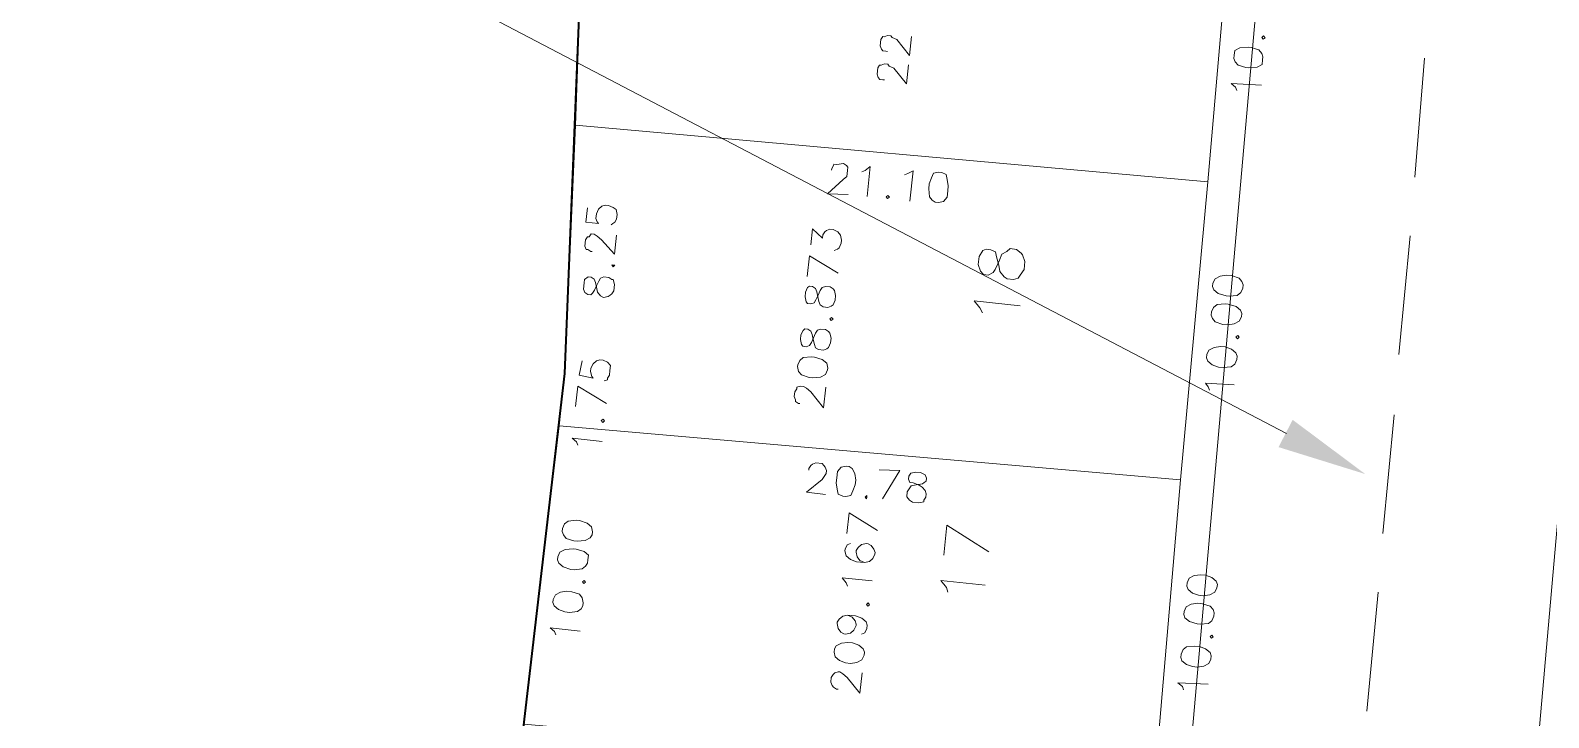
# Model space of a CAD drawing. Header units: metres. Extents: x -977055 to 805873, y -1033982 to 242021.
# Drawn here: x 2352.4 to 2403.1, y 634.7 to 657.6 of the extents above; entities that cross this region are included whole.
import ezdxf

# ---------------------------------------------------------------- set-up
doc = ezdxf.new("R2010")
doc.units = ezdxf.units.M
for name, color, linetype in [('PDF_acera', 7, 'Continuous'), ('PDF_areas por lote', 7, 'Continuous'), ('PDF_COTAS', 7, 'Continuous'), ('PDF_linea de centro', 7, 'Continuous'), ('PDF_LOTES', 7, 'Continuous'), ('PDF_No. lotes', 7, 'Continuous'), ('PDF_Poligono Ceres', 7, 'Continuous'), ('PDF_texto', 7, 'Continuous')]:
    doc.layers.add(name, color=color, linetype=linetype)

# ---------------------------------------------------------------- blocks, each defined once
blk = doc.blocks.new('CALLE')
at = {"layer": 'PDF_acera', "lineweight": 9}
blk.add_lwpolyline([(-252.9576, -89.201952), (-307.105344, -49.702464), (-306.046944, -17.865792), (-307.317024, -16.51104), (-314.76816, -16.257024), (-401.895648, -17.950464), (-475.348608, -28.280448), (-505.661184, -25.18992), (-527.252544, -16.595712), (-544.694976, -0.169344), (-560.697984, 15.706656), (-555.067296, 23.07312), (-538.30224, 6.435072), (-522.299232, -8.67888), (-503.417376, -16.172352), (-483.942816, -18.162144), (-475.517952, -19.008864), (-402.61536, -8.763552), (-314.725824, -7.070112), (-69.8544, -15.410304), (-68.457312, -14.097888), (-67.94928, 1.100736)], dxfattribs=at)
at = {"layer": 'PDF_areas por lote', "lineweight": 9}
for points in [[(-329.755104, 3.81024), (-329.755104, 3.852576), (-329.712768, 3.937248), (-329.670432, 3.937248), (-329.58576, 3.979584), (-329.458752, 3.979584), (-329.37408, 3.937248), (-329.331744, 3.937248), (-329.289408, 3.852576), (-329.289408, 3.767904), (-329.331744, 3.683232), (-329.416416, 3.556224), (-329.79744, 3.1752), (-329.247072, 3.1752)], [(-326.19888, 3.1752), (-325.817856, 3.979584), (-326.368224, 3.979584)], [(-325.521504, 3.979584), (-325.098144, 3.979584), (-325.309824, 3.683232), (-325.225152, 3.683232), (-325.14048, 3.640896), (-325.098144, 3.59856), (-325.055808, 3.513888), (-325.055808, 3.429216), (-325.098144, 3.302208), (-325.182816, 3.217536), (-325.309824, 3.1752), (-325.394496, 3.1752), (-325.521504, 3.217536), (-325.56384, 3.259872), (-325.606176, 3.344544)], [(-320.949216, 2.497824), (-320.949216, 2.54016), (-320.949216, 2.624832), (-320.90688, 2.667168), (-320.822208, 2.709504), (-320.652864, 2.709504), (-320.568192, 2.667168), (-320.568192, 2.624832), (-320.525856, 2.54016), (-320.525856, 2.455488), (-320.568192, 2.413152), (-320.610528, 2.286144), (-320.991552, 1.90512), (-320.48352, 1.90512)], [(-320.187168, 2.497824), (-320.187168, 2.54016), (-320.187168, 2.624832), (-320.144832, 2.667168), (-320.06016, 2.709504), (-319.890816, 2.709504), (-319.806144, 2.667168), (-319.806144, 2.624832), (-319.763808, 2.54016), (-319.763808, 2.455488), (-319.806144, 2.413152), (-319.84848, 2.286144), (-320.229504, 1.90512), (-319.721472, 1.90512)], [(-337.20624, 1.989792), (-337.20624, 2.032128), (-337.163904, 2.1168), (-337.121568, 2.159136), (-337.036896, 2.201472), (-336.909888, 2.201472), (-336.825216, 2.159136), (-336.78288, 2.1168), (-336.740544, 2.032128), (-336.740544, 1.989792), (-336.78288, 1.90512), (-336.867552, 1.778112), (-337.248576, 1.397088), (-336.698208, 1.397088)], [(-335.216448, 1.947456), (-335.258784, 1.820448), (-335.343456, 1.735776), (-335.428128, 1.69344), (-335.470464, 1.69344), (-335.597472, 1.735776), (-335.682144, 1.820448), (-335.72448, 1.947456), (-335.72448, 1.989792), (-335.682144, 2.074464), (-335.597472, 2.159136), (-335.470464, 2.201472), (-335.428128, 2.201472), (-335.343456, 2.159136), (-335.258784, 2.074464), (-335.216448, 1.947456), (-335.216448, 1.735776), (-335.258784, 1.566432), (-335.343456, 1.439424), (-335.428128, 1.397088), (-335.5128, 1.397088), (-335.639808, 1.439424), (-335.682144, 1.524096)], [(-334.4544, 2.032128), (-334.369728, 2.074464), (-334.24272, 2.201472), (-334.24272, 1.397088)], [(-333.311328, 2.074464), (-333.353664, 2.159136), (-333.480672, 2.201472), (-333.523008, 2.201472), (-333.650016, 2.159136), (-333.734688, 2.032128), (-333.777024, 1.862784), (-333.777024, 1.651104), (-333.734688, 1.524096), (-333.650016, 1.439424), (-333.523008, 1.397088), (-333.480672, 1.397088), (-333.396, 1.439424), (-333.311328, 1.524096), (-333.268992, 1.608768), (-333.268992, 1.651104), (-333.311328, 1.778112), (-333.396, 1.862784), (-333.480672, 1.90512), (-333.523008, 1.90512), (-333.650016, 1.862784), (-333.734688, 1.778112), (-333.777024, 1.651104)], [(-332.887968, 1.397088), (-332.506944, 2.201472), (-333.057312, 2.201472)]]:
    blk.add_lwpolyline(points, dxfattribs=at)
for points in [[(-328.781376, 3.979584), (-328.908384, 3.937248), (-328.993056, 3.852576), (-329.035392, 3.640896), (-329.035392, 3.556224), (-328.993056, 3.344544), (-328.908384, 3.217536), (-328.781376, 3.1752), (-328.73904, 3.1752), (-328.612032, 3.217536), (-328.52736, 3.344544), (-328.485024, 3.556224), (-328.485024, 3.640896), (-328.52736, 3.852576), (-328.612032, 3.937248), (-328.73904, 3.979584)], [(-328.061664, 3.979584), (-328.188672, 3.937248), (-328.231008, 3.894912), (-328.231008, 3.81024), (-328.188672, 3.725568), (-328.104, 3.683232), (-327.976992, 3.640896), (-327.849984, 3.59856), (-327.765312, 3.556224), (-327.722976, 3.471552), (-327.722976, 3.344544), (-327.765312, 3.259872), (-327.807648, 3.217536), (-327.934656, 3.1752), (-328.061664, 3.1752), (-328.188672, 3.217536), (-328.231008, 3.259872), (-328.273344, 3.344544), (-328.273344, 3.471552), (-328.231008, 3.556224), (-328.146336, 3.59856), (-328.019328, 3.640896), (-327.89232, 3.683232), (-327.807648, 3.725568), (-327.765312, 3.81024), (-327.765312, 3.894912), (-327.807648, 3.937248), (-327.934656, 3.979584)], [(-326.918592, 3.979584), (-327.0456, 3.937248), (-327.087936, 3.894912), (-327.087936, 3.81024), (-327.0456, 3.725568), (-326.960928, 3.683232), (-326.83392, 3.640896), (-326.706912, 3.59856), (-326.62224, 3.556224), (-326.579904, 3.471552), (-326.579904, 3.344544), (-326.62224, 3.259872), (-326.664576, 3.217536), (-326.791584, 3.1752), (-326.918592, 3.1752), (-327.0456, 3.217536), (-327.087936, 3.259872), (-327.130272, 3.344544), (-327.130272, 3.471552), (-327.087936, 3.556224), (-327.003264, 3.59856), (-326.876256, 3.640896), (-326.749248, 3.683232), (-326.664576, 3.725568), (-326.62224, 3.81024), (-326.62224, 3.894912), (-326.664576, 3.937248), (-326.791584, 3.979584)], [(-327.426624, 3.259872), (-327.46896, 3.217536), (-327.426624, 3.1752), (-327.384288, 3.217536)], [(-336.232512, 2.201472), (-336.35952, 2.159136), (-336.444192, 2.032128), (-336.486528, 1.862784), (-336.486528, 1.735776), (-336.444192, 1.566432), (-336.35952, 1.439424), (-336.232512, 1.397088), (-336.14784, 1.397088), (-336.063168, 1.439424), (-335.978496, 1.566432), (-335.93616, 1.735776), (-335.93616, 1.862784), (-335.978496, 2.032128), (-336.063168, 2.159136), (-336.14784, 2.201472)], [(-334.87776, 1.48176), (-334.920096, 1.439424), (-334.87776, 1.397088), (-334.835424, 1.439424)]]:
    blk.add_lwpolyline(points, close=True, dxfattribs=at)
at = {"layer": 'PDF_COTAS', "lineweight": 9}
for points in [[(-336.5712, 9.610272), (-336.486528, 9.652608), (-336.401856, 9.779616), (-336.401856, 8.975232)], [(-331.49088, 9.567936), (-331.406208, 9.610272), (-331.321536, 9.73728), (-331.321536, 8.932896)], [(-330.305472, 8.932896), (-329.924448, 9.73728), (-330.474816, 9.73728)], [(-329.247072, 9.694944), (-329.628096, 9.73728), (-329.670432, 9.356256), (-329.628096, 9.398592), (-329.501088, 9.440928), (-329.416416, 9.440928), (-329.289408, 9.398592), (-329.204736, 9.31392), (-329.1624, 9.229248), (-329.1624, 9.144576), (-329.204736, 9.017568), (-329.289408, 8.932896), (-329.416416, 8.932896), (-329.543424, 8.932896), (-329.628096, 8.975232), (-329.670432, 8.975232), (-329.712768, 9.059904)], [(-326.325888, 9.73728), (-326.325888, 9.779616), (-326.283552, 9.864288), (-326.283552, 9.906624), (-326.19888, 9.94896), (-326.029536, 9.94896), (-325.944864, 9.906624), (-325.944864, 9.864288), (-325.860192, 9.821952), (-325.860192, 9.73728), (-325.902528, 9.652608), (-325.9872, 9.5256), (-326.325888, 9.144576), (-325.817856, 9.144576)], [(-325.182816, 9.991296), (-325.56384, 9.991296), (-325.56384, 9.652608), (-325.521504, 9.694944), (-325.436832, 9.73728), (-325.309824, 9.73728), (-325.182816, 9.694944), (-325.098144, 9.610272), (-325.055808, 9.5256), (-325.055808, 9.440928), (-325.098144, 9.31392), (-325.14048, 9.229248), (-325.267488, 9.186912), (-325.394496, 9.186912), (-325.479168, 9.229248), (-325.521504, 9.271584), (-325.56384, 9.31392)], [(-328.231008, -6.98544), (-328.146336, -6.943104), (-328.061664, -6.858432), (-328.019328, -7.62048)], [(-320.229504, -6.858432), (-320.144832, -6.816096), (-320.06016, -6.689088), (-320.017824, -7.493472)], [(-336.232512, -7.154784), (-336.14784, -7.112448), (-336.063168, -6.98544), (-336.020832, -7.789824)]]:
    blk.add_lwpolyline(points, dxfattribs=at)
for points in [[(-335.72448, 9.779616), (-335.809152, 9.73728), (-335.893824, 9.610272), (-335.93616, 9.440928), (-335.93616, 9.31392), (-335.893824, 9.10224), (-335.809152, 9.017568), (-335.72448, 8.975232), (-335.639808, 8.975232), (-335.5128, 9.017568), (-335.428128, 9.10224), (-335.385792, 9.31392), (-335.385792, 9.440928), (-335.428128, 9.610272), (-335.5128, 9.73728), (-335.639808, 9.779616)], [(-334.581408, 9.779616), (-334.66608, 9.73728), (-334.750752, 9.610272), (-334.793088, 9.398592), (-334.793088, 9.31392), (-334.750752, 9.10224), (-334.66608, 9.017568), (-334.581408, 8.975232), (-334.496736, 8.975232), (-334.369728, 8.975232), (-334.285056, 9.10224), (-334.24272, 9.31392), (-334.24272, 9.398592), (-334.285056, 9.610272), (-334.369728, 9.73728), (-334.496736, 9.779616)], [(-333.81936, 9.73728), (-333.904032, 9.694944), (-333.988704, 9.610272), (-334.03104, 9.398592), (-334.03104, 9.31392), (-333.988704, 9.10224), (-333.904032, 8.975232), (-333.81936, 8.932896), (-333.734688, 8.932896), (-333.60768, 8.975232), (-333.523008, 9.10224), (-333.480672, 9.31392), (-333.480672, 9.398592), (-333.523008, 9.610272), (-333.60768, 9.694944), (-333.734688, 9.73728)], [(-327.341952, 9.864288), (-327.426624, 9.821952), (-327.46896, 9.73728), (-327.46896, 9.652608), (-327.426624, 9.610272), (-327.341952, 9.567936), (-327.214944, 9.5256), (-327.087936, 9.483264), (-327.003264, 9.440928), (-326.960928, 9.356256), (-326.960928, 9.229248), (-327.003264, 9.144576), (-327.003264, 9.10224), (-327.130272, 9.059904), (-327.299616, 9.059904), (-327.384288, 9.10224), (-327.426624, 9.144576), (-327.46896, 9.186912), (-327.511296, 9.31392), (-327.46896, 9.398592), (-327.384288, 9.483264), (-327.25728, 9.5256), (-327.130272, 9.567936), (-327.0456, 9.610272), (-327.003264, 9.694944), (-327.003264, 9.779616), (-327.087936, 9.864288), (-327.172608, 9.864288)], [(-335.08944, 9.059904), (-335.131776, 9.017568), (-335.08944, 8.975232), (-335.047104, 9.017568)], [(-330.771168, 9.017568), (-330.813504, 8.975232), (-330.771168, 8.932896), (-330.728832, 8.975232)], [(-326.62224, 9.186912), (-326.664576, 9.144576), (-326.62224, 9.10224), (-326.62224, 9.144576)], [(-324.08208, 3.132864), (-324.124416, 3.683232), (-323.701056, 3.302208), (-323.616384, 3.217536), (-323.531712, 3.217536), (-323.44704, 3.217536), (-323.362368, 3.217536), (-323.320032, 3.259872), (-323.277696, 3.344544), (-323.320032, 3.513888), (-323.320032, 3.59856), (-323.362368, 3.59856), (-323.44704, 3.640896), (-323.489376, 3.640896), (-323.44704, 3.640896), (-323.362368, 3.59856), (-323.320032, 3.59856), (-323.320032, 3.513888), (-323.277696, 3.344544), (-323.320032, 3.259872), (-323.362368, 3.217536), (-323.44704, 3.217536), (-323.531712, 3.217536), (-323.616384, 3.217536), (-323.701056, 3.302208), (-324.124416, 3.683232)], [(-332.083584, 2.878848), (-332.083584, 3.38688), (-331.70256, 3.005856), (-331.617888, 2.96352), (-331.533216, 2.921184), (-331.448544, 2.921184), (-331.363872, 2.96352), (-331.321536, 3.005856), (-331.2792, 3.048192), (-331.2792, 3.217536), (-331.321536, 3.302208), (-331.363872, 3.344544), (-331.448544, 3.38688), (-331.49088, 3.38688), (-331.448544, 3.38688), (-331.363872, 3.344544), (-331.321536, 3.302208), (-331.2792, 3.217536), (-331.2792, 3.048192), (-331.321536, 3.005856), (-331.363872, 2.96352), (-331.448544, 2.921184), (-331.533216, 2.921184), (-331.617888, 2.96352), (-331.70256, 3.005856), (-332.083584, 3.38688)], [(-324.08208, 2.624832), (-323.277696, 2.624832), (-323.404704, 2.75184), (-323.44704, 2.836512), (-323.404704, 2.75184), (-323.277696, 2.624832)], [(-331.2792, 2.413152), (-331.321536, 2.54016), (-331.448544, 2.624832), (-331.617888, 2.624832), (-331.744896, 2.624832), (-331.91424, 2.582496), (-332.041248, 2.54016), (-332.083584, 2.413152), (-332.083584, 2.32848), (-332.041248, 2.201472), (-331.91424, 2.159136), (-331.744896, 2.1168), (-331.617888, 2.1168), (-331.448544, 2.159136), (-331.321536, 2.243808), (-331.2792, 2.32848)], [(-331.2792, 2.413152), (-331.321536, 2.54016), (-331.448544, 2.624832), (-331.617888, 2.624832), (-331.744896, 2.624832), (-331.91424, 2.582496), (-332.041248, 2.54016), (-332.083584, 2.413152), (-332.083584, 2.32848), (-332.041248, 2.201472), (-331.91424, 2.159136), (-331.744896, 2.1168), (-331.617888, 2.1168), (-331.448544, 2.159136), (-331.321536, 2.243808), (-331.2792, 2.32848)], [(-323.997408, 2.074464), (-324.039744, 2.1168), (-324.08208, 2.074464), (-324.039744, 2.032128)], [(-323.997408, 2.074464), (-324.039744, 2.1168), (-324.08208, 2.074464), (-324.039744, 2.032128)], [(-331.998912, 1.778112), (-332.041248, 1.820448), (-332.083584, 1.778112), (-332.041248, 1.778112)], [(-331.998912, 1.778112), (-332.041248, 1.820448), (-332.083584, 1.778112), (-332.041248, 1.778112)], [(-324.08208, 1.48176), (-323.277696, 1.48176), (-323.362368, 1.608768), (-323.404704, 1.69344), (-323.362368, 1.608768), (-323.277696, 1.48176)], [(-331.2792, 1.524096), (-331.236864, 0.973728), (-332.041248, 1.354752), (-331.236864, 0.973728)], [(-323.23536, 0.804384), (-323.277696, 0.931392), (-323.404704, 0.973728), (-323.574048, 1.016064), (-323.701056, 1.016064), (-323.912736, 0.973728), (-323.997408, 0.889056), (-324.039744, 0.804384), (-324.039744, 0.719712), (-323.997408, 0.592704), (-323.8704, 0.508032), (-323.701056, 0.508032), (-323.574048, 0.508032), (-323.404704, 0.550368), (-323.277696, 0.592704), (-323.23536, 0.719712)], [(-323.23536, 0.804384), (-323.277696, 0.931392), (-323.404704, 0.973728), (-323.574048, 1.016064), (-323.701056, 1.016064), (-323.912736, 0.973728), (-323.997408, 0.889056), (-324.039744, 0.804384), (-324.039744, 0.719712), (-323.997408, 0.592704), (-323.8704, 0.508032), (-323.701056, 0.508032), (-323.574048, 0.508032), (-323.404704, 0.550368), (-323.277696, 0.592704), (-323.23536, 0.719712)], [(-331.236864, 0.550368), (-331.2792, 0.677376), (-331.363872, 0.719712), (-331.448544, 0.719712), (-331.533216, 0.677376), (-331.533216, 0.592704), (-331.575552, 0.42336), (-331.617888, 0.338688), (-331.70256, 0.254016), (-331.787232, 0.21168), (-331.871904, 0.21168), (-331.956576, 0.254016), (-331.998912, 0.254016), (-332.041248, 0.381024), (-332.041248, 0.550368), (-331.998912, 0.63504), (-331.956576, 0.677376), (-331.91424, 0.719712), (-331.787232, 0.719712), (-331.70256, 0.677376), (-331.617888, 0.63504), (-331.575552, 0.508032), (-331.533216, 0.338688), (-331.49088, 0.296352), (-331.448544, 0.254016), (-331.363872, 0.254016), (-331.2792, 0.296352), (-331.236864, 0.42336)], [(-331.236864, 0.550368), (-331.2792, 0.677376), (-331.363872, 0.719712), (-331.448544, 0.719712), (-331.533216, 0.677376), (-331.533216, 0.592704), (-331.575552, 0.42336), (-331.617888, 0.338688), (-331.70256, 0.254016), (-331.787232, 0.21168), (-331.871904, 0.21168), (-331.956576, 0.254016), (-331.998912, 0.254016), (-332.041248, 0.381024), (-332.041248, 0.550368), (-331.998912, 0.63504), (-331.956576, 0.677376), (-331.91424, 0.719712), (-331.787232, 0.719712), (-331.70256, 0.677376), (-331.617888, 0.63504), (-331.575552, 0.508032), (-331.533216, 0.338688), (-331.49088, 0.296352), (-331.448544, 0.254016), (-331.363872, 0.254016), (-331.2792, 0.296352), (-331.236864, 0.42336)], [(-327.384288, -6.816096), (-327.46896, -6.858432), (-327.553632, -6.98544), (-327.595968, -7.154784), (-327.595968, -7.281792), (-327.553632, -7.493472), (-327.46896, -7.578144), (-327.341952, -7.62048), (-327.25728, -7.62048), (-327.172608, -7.578144), (-327.087936, -7.451136), (-327.0456, -7.281792), (-327.0456, -7.154784), (-327.087936, -6.98544), (-327.172608, -6.858432), (-327.299616, -6.816096)], [(-326.241216, -6.816096), (-326.325888, -6.858432), (-326.41056, -6.943104), (-326.452896, -7.154784), (-326.452896, -7.281792), (-326.41056, -7.451136), (-326.325888, -7.578144), (-326.19888, -7.62048), (-326.114208, -7.62048), (-326.029536, -7.578144), (-325.944864, -7.451136), (-325.902528, -7.239456), (-325.902528, -7.154784), (-325.944864, -6.943104), (-326.029536, -6.858432), (-326.156544, -6.816096)], [(-325.479168, -6.77376), (-325.56384, -6.816096), (-325.648512, -6.943104), (-325.690848, -7.154784), (-325.690848, -7.239456), (-325.648512, -7.451136), (-325.56384, -7.535808), (-325.436832, -7.578144), (-325.35216, -7.578144), (-325.267488, -7.535808), (-325.182816, -7.451136), (-325.14048, -7.239456), (-325.14048, -7.112448), (-325.182816, -6.943104), (-325.267488, -6.816096), (-325.394496, -6.77376)], [(-319.382784, -6.689088), (-319.467456, -6.731424), (-319.552128, -6.816096), (-319.594464, -7.027776), (-319.594464, -7.112448), (-319.552128, -7.324128), (-319.467456, -7.451136), (-319.340448, -7.451136), (-319.255776, -7.451136), (-319.171104, -7.4088), (-319.086432, -7.324128), (-319.044096, -7.112448), (-319.044096, -7.027776), (-319.086432, -6.816096), (-319.171104, -6.689088), (-319.298112, -6.689088)], [(-335.385792, -6.98544), (-335.470464, -7.027776), (-335.555136, -7.154784), (-335.597472, -7.324128), (-335.597472, -7.451136), (-335.555136, -7.62048), (-335.470464, -7.747488), (-335.343456, -7.789824), (-335.258784, -7.789824), (-335.174112, -7.747488), (-335.08944, -7.62048), (-335.047104, -7.451136), (-335.047104, -7.324128), (-335.08944, -7.112448), (-335.174112, -7.027776), (-335.30112, -6.98544)], [(-334.24272, -6.943104), (-334.327392, -6.98544), (-334.412064, -7.112448), (-334.4544, -7.324128), (-334.4544, -7.4088), (-334.412064, -7.62048), (-334.327392, -7.705152), (-334.200384, -7.747488), (-334.115712, -7.747488), (-334.03104, -7.705152), (-333.946368, -7.62048), (-333.904032, -7.4088), (-333.904032, -7.281792), (-333.946368, -7.112448), (-334.03104, -6.98544), (-334.158048, -6.943104)], [(-333.480672, -6.943104), (-333.565344, -6.98544), (-333.650016, -7.112448), (-333.692352, -7.281792), (-333.692352, -7.4088), (-333.650016, -7.578144), (-333.565344, -7.705152), (-333.438336, -7.747488), (-333.353664, -7.747488), (-333.268992, -7.705152), (-333.18432, -7.578144), (-333.141984, -7.4088), (-333.141984, -7.281792), (-333.18432, -7.112448), (-333.268992, -6.98544), (-333.396, -6.943104)], [(-326.749248, -7.535808), (-326.791584, -7.578144), (-326.749248, -7.62048), (-326.706912, -7.578144)], [(-318.747744, -7.366464), (-318.79008, -7.4088), (-318.747744, -7.451136), (-318.705408, -7.4088)], [(-334.750752, -7.705152), (-334.793088, -7.747488), (-334.750752, -7.789824), (-334.708416, -7.747488)]]:
    blk.add_lwpolyline(points, close=True, dxfattribs=at)
at = {"layer": 'PDF_linea de centro', "lineweight": 9}
for points in [[(-333.099648, -12.023424), (-336.274848, -12.06576)], [(-328.358016, -11.938752), (-331.533216, -11.981088)], [(-323.574048, -11.85408), (-326.749248, -11.896416)], [(-318.832416, -11.727072), (-322.007616, -11.811744)]]:
    blk.add_lwpolyline(points, dxfattribs=at)
at = {"layer": 'PDF_LOTES', "lineweight": 20}
for points in [[(-323.02368, 10.541664), (-314.13312, 11.176704), (-314.725824, -6.181056), (-322.727328, -6.3504)], [(-331.025184, 10.118304), (-329.628096, 10.118304), (-323.02368, 10.541664), (-322.727328, -6.3504), (-330.686496, -6.477408)], [(-339.026688, 10.202976), (-331.025184, 10.118304), (-330.686496, -6.477408), (-338.688, -6.646752)]]:
    blk.add_lwpolyline(points, close=True, dxfattribs=at)
at = {"layer": 'PDF_No. lotes', "lineweight": 20}
for points in [[(-334.327392, -0.63504), (-334.200384, -0.592704), (-334.03104, -0.42336), (-334.03104, -1.608768)], [(-333.141984, -1.608768), (-332.54928, -0.42336), (-333.353664, -0.42336)], [(-326.83392, -0.762048), (-326.706912, -0.677376), (-326.537568, -0.508032), (-326.537568, -1.735776)]]:
    blk.add_lwpolyline(points, dxfattribs=at)
blk.add_lwpolyline([(-325.56384, -0.508032), (-325.733184, -0.592704), (-325.817856, -0.677376), (-325.817856, -0.804384), (-325.733184, -0.931392), (-325.648512, -0.973728), (-325.394496, -1.0584), (-325.225152, -1.100736), (-325.14048, -1.227744), (-325.055808, -1.312416), (-325.055808, -1.48176), (-325.14048, -1.608768), (-325.182816, -1.651104), (-325.35216, -1.735776), (-325.56384, -1.735776), (-325.733184, -1.651104), (-325.817856, -1.608768), (-325.860192, -1.48176), (-325.860192, -1.312416), (-325.817856, -1.227744), (-325.690848, -1.100736), (-325.521504, -1.0584), (-325.309824, -0.973728), (-325.182816, -0.931392), (-325.14048, -0.804384), (-325.14048, -0.677376), (-325.182816, -0.592704), (-325.35216, -0.508032)], close=True, dxfattribs=at)
at = {"layer": 'PDF_Poligono Ceres', "lineweight": 40}
blk.add_lwpolyline([(-353.590272, 10.329984), (-329.628096, 10.118304), (-320.144832, 10.753344), (-303.591456, 11.896416), (-286.784064, 12.658464), (-259.435008, 13.462848), (-242.034912, 13.7592), (-222.348672, 13.589856), (-194.914944, 12.616128), (-163.035936, 9.440928)], dxfattribs=at)
at = {"layer": 'PDF_texto', "lineweight": 9}
blk.add_lwpolyline([(-329.1624, -9.144576), (-316.588608, 22.819104), (-309.26448, 22.819104)], dxfattribs=at)
at = {"layer": 'PDF_texto', "transparency": 33554559}
blk.add_solid([(-328.781376, -9.271584), (-330.00912, -11.346048), (-329.543424, -8.975232)], dxfattribs=at)

msp = doc.modelspace()

# ---------------------------------------------------------------- block references
at = {"xscale": 1.255773352820658, "yscale": 1.255773352820658, "zscale": 1.255773352820658, "rotation": 83.85573648860341}
msp.add_blockref('CALLE', (2427.15058, 1056.36283, 1015.371), dxfattribs=at)

doc.saveas('drawing.dxf')
